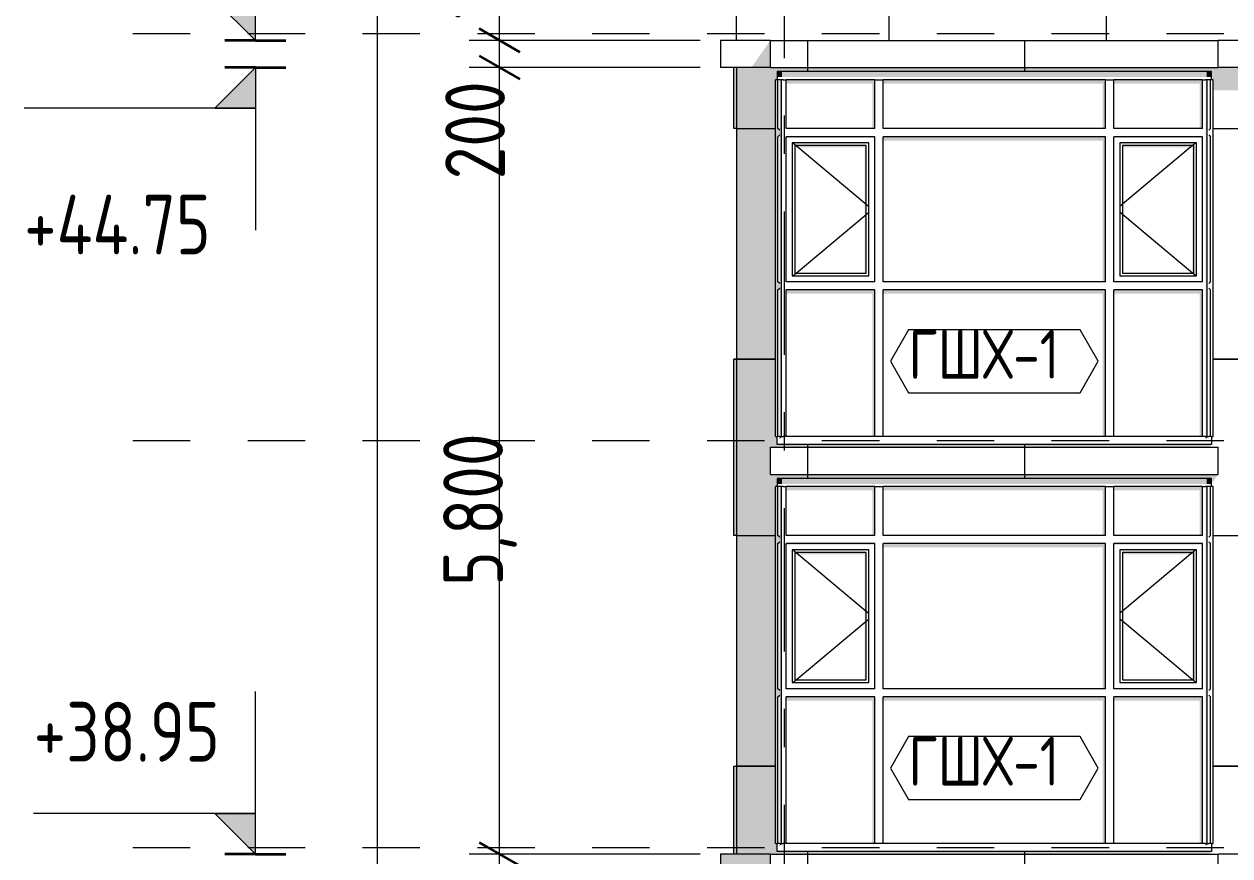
# Model space of a CAD drawing. Header units: millimetres. Extents: x 18162 to 7085488, y 72188 to 247925.
# Drawn here: x 4804337 to 4813226, y 121774 to 127907 of the extents above; entities that cross this region are included whole.
import ezdxf
from ezdxf.enums import TextEntityAlignment as Align

# ---------------------------------------------------------------- set-up
doc = ezdxf.new("R2010")
doc.units = ezdxf.units.MM
doc.header["$MEASUREMENT"] = 0
doc.linetypes.add('Dashed', pattern=[423.333333, 211.666667, -211.666667])
doc.linetypes.add('Double Dashed', pattern=[1093.611073, 529.166651, -211.666656, 141.111112, -211.666656])
for name, color, linetype in [('Finish - Wall', 7, 'Continuous'), ('Structural - Bearing', 7, 'Continuous'), ('Structural - Grid', 7, 'Continuous')]:
    doc.layers.add(name, color=color, linetype=linetype)
doc.styles.add('GENERATED_STYLE_3', font='', dxfattribs={"width": 0.8})
doc.styles.get('GENERATED_STYLE_3').set_extended_font_data('ISOCPEUR MON')
doc.dimstyles.new('GENERATED_STYLE__15', dxfattribs={"dimtxt": 440.00001, "dimasz": 228, "dimexe": 0.18, "dimexo": 150, "dimgap": 0, "dimtad": 1, "dimdec": 0, "dimzin": 0, "dimdsep": 46, "dimtxsty": 'GENERATED_STYLE_3', "dimblk": 'ARROWHEAD_2', "dimblk1": 'ARROWHEAD_2', "dimblk2": 'ARROWHEAD_2', "dimcen": 0.09, "dimclrd": 13, "dimclre": 13, "dimclrt": 13, "dimadec": 0, "dimazin": 0, "dimtfac": 1, "dimtdec": 4, "dimtmove": 0, "dimatfit": 3, "dimfxl": 1, "dimtolj": 1, "dimtzin": 0, "dimarcsym": 0})

# ---------------------------------------------------------------- blocks, each defined once
blk = doc.blocks.new('*X1911', base_point=(4860813, 82836.7))
at = {"layer": 'Structural - Bearing', "color": 8, "linetype": 'Continuous', "lineweight": 13}
for p, q in [((4810113, 124586.7), (4810113, 124556.7)), ((4811713, 124586.7), (4811713, 124556.7)), ((4809589.5, 124136.7), (4809613, 124136.7)), ((4809613, 124136.7), (4809877.1, 124136.7)), ((4813101.9, 124136.7), (4813313, 124136.7)), ((4809589.5, 122436.7), (4809613, 122436.7)), ((4809613, 122436.7), (4809589.5, 122436.7)), ((4809877.1, 122436.7), (4809613, 122436.7)), ((4809613, 122436.7), (4809877.1, 122436.7)), ((4813313, 122436.7), (4813101.9, 122436.7)), ((4813101.9, 122436.7), (4813313, 122436.7)), ((4810113, 121806.7), (4810113, 121786.7)), ((4811713, 121806.7), (4811713, 121786.7))]:
    blk.add_line(p, q, dxfattribs=at)
blk = doc.blocks.new('*X1917', base_point=(4860813, 82836.7))
at = {"layer": 'Structural - Bearing', "color": 7, "linetype": 'Continuous', "lineweight": 9}
for p, q in [((4810113, 121786.7), (4810113, 121586.7)), ((4811713, 121786.7), (4811713, 121586.7))]:
    blk.add_line(p, q, dxfattribs=at)
blk = doc.blocks.new('*X1925', base_point=(4860813, 82836.7))
at = {"layer": 'Structural - Bearing', "color": 8, "linetype": 'Continuous', "lineweight": 13}
for p, q in [((4810113, 127586.7), (4810113, 127556.7)), ((4811713, 127586.7), (4811713, 127556.7)), ((4809589.5, 127136.7), (4809613, 127136.7)), ((4809613, 127136.7), (4809877.1, 127136.7)), ((4813101.9, 127136.7), (4813313, 127136.7)), ((4809589.5, 125436.7), (4809613, 125436.7)), ((4809613, 125436.7), (4809589.5, 125436.7)), ((4809877.1, 125436.7), (4809613, 125436.7)), ((4809613, 125436.7), (4809877.1, 125436.7)), ((4813313, 125436.7), (4813101.9, 125436.7)), ((4813101.9, 125436.7), (4813313, 125436.7)), ((4810113, 124806.7), (4810113, 124786.7)), ((4811713, 124806.7), (4811713, 124786.7))]:
    blk.add_line(p, q, dxfattribs=at)
blk = doc.blocks.new('*X1930', base_point=(4860813, 82836.7))
at = {"layer": 'Structural - Bearing', "color": 7, "linetype": 'Continuous', "lineweight": 9}
for p, q in [((4810113, 124786.7), (4810113, 124586.7)), ((4811713, 124786.7), (4811713, 124586.7))]:
    blk.add_line(p, q, dxfattribs=at)
blk = doc.blocks.new('*X1932', base_point=(4860813, 82836.7))
at = {"layer": 'Structural - Bearing', "color": 7, "linetype": 'Continuous', "lineweight": 9}
for p, q in [((4809569.5, 125436.7), (4809589.5, 125436.7)), ((4809589.5, 125436.7), (4809569.5, 125436.7))]:
    blk.add_line(p, q, dxfattribs=at)
blk = doc.blocks.new('*X1945', base_point=(4860813, 82836.7))
at = {"layer": 'Structural - Bearing', "color": 8, "linetype": 'Continuous', "lineweight": 13}
for p, q in [((4810113, 127786.7), (4810113, 127586.7)), ((4811713, 127786.7), (4811713, 127586.7))]:
    blk.add_line(p, q, dxfattribs=at)
blk = doc.blocks.new('*X1953', base_point=(4860813, 82836.7))
at = {"layer": 'Structural - Bearing', "color": 7, "linetype": 'Continuous', "lineweight": 9}
for p, q in [((4810713, 128436.7), (4810713, 127836.7)), ((4812313, 128436.7), (4812313, 127836.7)), ((4810713, 127836.7), (4810713, 127786.7)), ((4812313, 127836.7), (4812313, 127786.7))]:
    blk.add_line(p, q, dxfattribs=at)
blk = doc.blocks.new('*D2155', base_point=(4860813, 82836.7))
at = {"color": 12, "linetype": 'Continuous', "lineweight": 35}
for p, q in [((4807691.8, 121873.3), (4807991.8, 121700.1)), ((4807691.8, 121673.3), (4807991.8, 121500.1))]:
    blk.add_line(p, q, dxfattribs=at)
at = {"color": 13, "linetype": 'Continuous', "lineweight": 13}
for p, q in [((4809319.9, 121786.7), (4807616.8, 121786.7)), ((4807841.8, 121586.7), (4807841.8, 121786.7)), ((4809319.9, 121586.7), (4807616.8, 121586.7))]:
    blk.add_line(p, q, dxfattribs=at)
blk = doc.blocks.new('ARROWHEAD_2')
at = {"color": 0, "linetype": 'Continuous', "lineweight": 0}
for p, q in [((-0.378, -0.655), (0.378, 0.655)), ((0, 0), (-1, 0))]:
    blk.add_line(p, q, dxfattribs=at)
blk = doc.blocks.new('*D2156', base_point=(4860813, 82836.7))
at = {"color": 12, "linetype": 'Continuous', "lineweight": 35}
for p, q in [((4807691.8, 127673.3), (4807991.8, 127500.1)), ((4807691.8, 121873.3), (4807991.8, 121700.1))]:
    blk.add_line(p, q, dxfattribs=at)
at = {"color": 13, "linetype": 'Continuous', "lineweight": 13}
for p, q in [((4809319.9, 127586.7), (4807616.8, 127586.7)), ((4807841.8, 121786.7), (4807841.8, 127586.7)), ((4809319.9, 121786.7), (4807616.8, 121786.7))]:
    blk.add_line(p, q, dxfattribs=at)
at = {"color": 13, "lineweight": 13, "char_height": 440, "attachment_point": 7, "rotation": 90, "style": 'GENERATED_STYLE_3'}
for s, insert in [('\\A1;{\\pql;\\fISOCPEUR MON|b0|i0|c0|p0;\\W0.800000;200}', (4807881.5, 126762.3)), ('\\A1;{\\pql;\\fISOCPEUR MON|b0|i0|c0|p0;\\W0.800000;5,800}', (4807969.4, 123764.5))]:
    blk.add_mtext(s, dxfattribs=dict(at, insert=insert))
blk = doc.blocks.new('*D2157', base_point=(4860813, 82836.7))
at = {"color": 12, "linetype": 'Continuous', "lineweight": 35}
for p, q in [((4807691.8, 127873.3), (4807991.8, 127700.1)), ((4807691.8, 127673.3), (4807991.8, 127500.1))]:
    blk.add_line(p, q, dxfattribs=at)
at = {"color": 13, "linetype": 'Continuous', "lineweight": 13}
for p, q in [((4809319.9, 127786.7), (4807616.8, 127786.7)), ((4807841.8, 127586.7), (4807841.8, 127786.7)), ((4809319.9, 127586.7), (4807616.8, 127586.7))]:
    blk.add_line(p, q, dxfattribs=at)
blk = doc.blocks.new('*D2158', base_point=(4860813, 82836.7))
at = {"color": 12, "linetype": 'Continuous', "lineweight": 35}
for p, q in [((4807691.8, 129223.3), (4807991.8, 129050.1)), ((4807691.8, 127873.3), (4807991.8, 127700.1))]:
    blk.add_line(p, q, dxfattribs=at)
at = {"color": 13, "linetype": 'Continuous', "lineweight": 13}
for p, q in [((4809439.5, 129136.7), (4807616.8, 129136.7)), ((4807841.8, 127786.7), (4807841.8, 129136.7)), ((4809319.9, 127786.7), (4807616.8, 127786.7))]:
    blk.add_line(p, q, dxfattribs=at)
at = {"color": 13, "lineweight": 13, "insert": (4807969.4, 127943.5), "char_height": 440, "attachment_point": 7, "rotation": 90, "style": 'GENERATED_STYLE_3'}
blk.add_mtext('\\A1;{\\pql;\\fISOCPEUR MON|b0|i0|c0|p0;\\W0.800000;1,350}', dxfattribs=at)
blk = doc.blocks.new('*D2162', base_point=(4860813, 82836.7))
at = {"color": 12, "linetype": 'Continuous', "lineweight": 35}
for p, q in [((4806791.8, 129223.3), (4807091.8, 129050.1)), ((4806791.8, 82823.3), (4807091.8, 82650.1))]:
    blk.add_line(p, q, dxfattribs=at)
at = {"color": 13, "linetype": 'Continuous', "lineweight": 13}
for p, q in [((4809439.5, 129136.7), (4806716.8, 129136.7)), ((4806941.8, 82736.7), (4806941.8, 129136.7)), ((4809439.5, 82736.7), (4806716.8, 82736.7)), ((4806941.8, 82590), (4806941.8, 82736.7))]:
    blk.add_line(p, q, dxfattribs=at)
at = {"color": 13, "lineweight": 13, "insert": (4807069.4, 105225.3), "char_height": 440, "attachment_point": 7, "rotation": 90, "style": 'GENERATED_STYLE_3'}
blk.add_mtext('\\A1;{\\pql;\\fISOCPEUR MON|b0|i0|c0|p0;\\W0.800000;46,400}', dxfattribs=at)
blk = doc.blocks.new('Label_116_3', base_point=(4811489.5, 122186.7))
at = {"color": 13, "linetype": 'Continuous', "lineweight": 13, "flags": 128}
blk.add_lwpolyline([(4810723.1, 122420.9), (4810857.2, 122188.7), (4812121.8, 122188.7), (4812255.9, 122420.9), (4812121.8, 122653.2), (4810857.2, 122653.2)], close=True, dxfattribs=at)
at = {"color": 13, "lineweight": 13, "insert": (4810857.2, 122652.5), "char_height": 360, "attachment_point": 1, "style": 'GENERATED_STYLE_3'}
blk.add_mtext('\\A1;{\\pql;\\pt0,253000;\\fISOCPEUR MON|b0|i0|c0|p0;\\W0.800000;ГШХ-1\\fISOCPEUR MON|b0|i0|c0|p0;\\W0.800000;\\A1{\\H.66x;\\S^  ;}\\fISOCPEUR MON|b0|i0|c0|p0;\\W0.800000;\\fISOCPEUR MON|b0|i0|c0|p0;\\W0.800000;\\A1{\\H.66x;\\S^  ;}\\fISOCPEUR MON|b0|i0|c0|p0;\\W0.800000; \\fISOCPEUR MON|b0|i0|c0|p0;\\W0.800000;\\fISOCPEUR MON|b0|i0|c0|p0;\\W0.800000;\\fISOCPEUR MON|b0|i0|c0|p0;\\W0.800000;\\fISOCPEUR MON|b0|i0|c0|p0;\\W0.800000;\\fISOCPEUR MON|b0|i0|c0|p0;\\W0.800000;\\fISOCPEUR MON|b0|i0|c0|p0;\\W0.800000;\\fISOCPEUR MON|b0|i0|c0|p0;\\W0.800000;\\fISOCPEUR MON|b0|i0|c0|p0;\\W0.800000;\\fISOCPEUR MON|b0|i0|c0|p0;\\W0.800000;\\fISOCPEUR MON|b0|i0|c0|p0;\\W0.800000;\\fISOCPEUR MON|b0|i0|c0|p0;\\W0.800000;\\fISOCPEUR MON|b0|i0|c0|p0;\\W0.800000;\\fISOCPEUR MON|b0|i0|c0|p0;\\W0.800000;\\fISOCPEUR MON|b0|i0|c0|p0;\\W0.800000;\\fISOCPEUR MON|b0|i0|c0|p0;\\W0.800000;\\fISOCPEUR MON|b0|i0|c0|p0;\\W0.800000;\\fISOCPEUR MON|b0|i0|c0|p0;\\W0.800000;\\fISOCPEUR MON|b0|i0|c0|p0;\\W0.800000;\\fISOCPEUR MON|b0|i0|c0|p0;\\W0.800000;\\fISOCPEUR MON|b0|i0|c0|p0;\\W0.800000;\\fISOCPEUR MON|b0|i0|c0|p0;\\W0.800000;\\fISOCPEUR MON|b0|i0|c0|p0;\\W0.800000;\\fISOCPEUR MON|b0|i0|c0|p0;\\W0.800000;\\fISOCPEUR MON|b0|i0|c0|p0;\\W0.800000;\\fISOCPEUR MON|b0|i0|c0|p0;\\W0.800000;\\fISOCPEUR MON|b0|i0|c0|p0;\\W0.800000;\\fISOCPEUR MON|b0|i0|c0|p0;\\W0.800000;\\fISOCPEUR MON|b0|i0|c0|p0;\\W0.800000;\\fISOCPEUR MON|b0|i0|c0|p0;\\W0.800000;\\fISOCPEUR MON|b0|i0|c0|p0;\\W0.800000;\\fISOCPEUR MON|b0|i0|c0|p0;\\W0.800000;\\fISOCPEUR MON|b0|i0|c0|p0;\\W0.800000;\\fISOCPEUR MON|b0|i0|c0|p0;\\W0.800000;\\fISOCPEUR MON|b0|i0|c0|p0;\\W0.800000;\\fISOCPEUR MON|b0|i0|c0|p0;\\W0.800000;\\fISOCPEUR MON|b0|i0|c0|p0;\\W0.800000;\\fISOCPEUR MON|b0|i0|c0|p0;\\W0.800000;\\fISOCPEUR MON|b0|i0|c0|p0;\\W0.800000;\\fISOCPEUR MON|b0|i0|c0|p0;\\W0.800000;\\fISOCPEUR MON|b0|i0|c0|p0;\\W0.800000;\\fISOCPEUR MON|b0|i0|c0|p0;\\W0.800000;\\fISOCPEUR MON|b0|i0|c0|p0;\\W0.800000;\\fISOCPEUR MON|b0|i0|c0|p0;\\W0.800000;}', dxfattribs=at)
blk = doc.blocks.new('Label_119_3', base_point=(4811489.5, 125186.7))
at = {"color": 13, "linetype": 'Continuous', "lineweight": 13, "flags": 128}
blk.add_lwpolyline([(4810723.1, 125420.9), (4810857.2, 125188.7), (4812121.8, 125188.7), (4812255.9, 125420.9), (4812121.8, 125653.2), (4810857.2, 125653.2)], close=True, dxfattribs=at)
at = {"color": 13, "lineweight": 13, "insert": (4810857.2, 125652.5), "char_height": 360, "attachment_point": 1, "style": 'GENERATED_STYLE_3'}
blk.add_mtext('\\A1;{\\pql;\\pt0,253000;\\fISOCPEUR MON|b0|i0|c0|p0;\\W0.800000;ГШХ-1\\fISOCPEUR MON|b0|i0|c0|p0;\\W0.800000;\\A1{\\H.66x;\\S^  ;}\\fISOCPEUR MON|b0|i0|c0|p0;\\W0.800000;\\fISOCPEUR MON|b0|i0|c0|p0;\\W0.800000;\\A1{\\H.66x;\\S^  ;}\\fISOCPEUR MON|b0|i0|c0|p0;\\W0.800000; \\fISOCPEUR MON|b0|i0|c0|p0;\\W0.800000;\\fISOCPEUR MON|b0|i0|c0|p0;\\W0.800000;\\fISOCPEUR MON|b0|i0|c0|p0;\\W0.800000;\\fISOCPEUR MON|b0|i0|c0|p0;\\W0.800000;\\fISOCPEUR MON|b0|i0|c0|p0;\\W0.800000;\\fISOCPEUR MON|b0|i0|c0|p0;\\W0.800000;\\fISOCPEUR MON|b0|i0|c0|p0;\\W0.800000;\\fISOCPEUR MON|b0|i0|c0|p0;\\W0.800000;\\fISOCPEUR MON|b0|i0|c0|p0;\\W0.800000;\\fISOCPEUR MON|b0|i0|c0|p0;\\W0.800000;\\fISOCPEUR MON|b0|i0|c0|p0;\\W0.800000;\\fISOCPEUR MON|b0|i0|c0|p0;\\W0.800000;\\fISOCPEUR MON|b0|i0|c0|p0;\\W0.800000;\\fISOCPEUR MON|b0|i0|c0|p0;\\W0.800000;\\fISOCPEUR MON|b0|i0|c0|p0;\\W0.800000;\\fISOCPEUR MON|b0|i0|c0|p0;\\W0.800000;\\fISOCPEUR MON|b0|i0|c0|p0;\\W0.800000;\\fISOCPEUR MON|b0|i0|c0|p0;\\W0.800000;\\fISOCPEUR MON|b0|i0|c0|p0;\\W0.800000;\\fISOCPEUR MON|b0|i0|c0|p0;\\W0.800000;\\fISOCPEUR MON|b0|i0|c0|p0;\\W0.800000;\\fISOCPEUR MON|b0|i0|c0|p0;\\W0.800000;\\fISOCPEUR MON|b0|i0|c0|p0;\\W0.800000;\\fISOCPEUR MON|b0|i0|c0|p0;\\W0.800000;\\fISOCPEUR MON|b0|i0|c0|p0;\\W0.800000;\\fISOCPEUR MON|b0|i0|c0|p0;\\W0.800000;\\fISOCPEUR MON|b0|i0|c0|p0;\\W0.800000;\\fISOCPEUR MON|b0|i0|c0|p0;\\W0.800000;\\fISOCPEUR MON|b0|i0|c0|p0;\\W0.800000;\\fISOCPEUR MON|b0|i0|c0|p0;\\W0.800000;\\fISOCPEUR MON|b0|i0|c0|p0;\\W0.800000;\\fISOCPEUR MON|b0|i0|c0|p0;\\W0.800000;\\fISOCPEUR MON|b0|i0|c0|p0;\\W0.800000;\\fISOCPEUR MON|b0|i0|c0|p0;\\W0.800000;\\fISOCPEUR MON|b0|i0|c0|p0;\\W0.800000;\\fISOCPEUR MON|b0|i0|c0|p0;\\W0.800000;\\fISOCPEUR MON|b0|i0|c0|p0;\\W0.800000;\\fISOCPEUR MON|b0|i0|c0|p0;\\W0.800000;\\fISOCPEUR MON|b0|i0|c0|p0;\\W0.800000;\\fISOCPEUR MON|b0|i0|c0|p0;\\W0.800000;\\fISOCPEUR MON|b0|i0|c0|p0;\\W0.800000;\\fISOCPEUR MON|b0|i0|c0|p0;\\W0.800000;\\fISOCPEUR MON|b0|i0|c0|p0;\\W0.800000;}', dxfattribs=at)
blk = doc.blocks.new('Standard grid marker[368]_3', base_point=(4809939.5, 142836.7))
at = {"layer": 'Structural - Grid', "color": 13, "linetype": 'Double Dashed', "lineweight": 13, "ltscale": 2}
blk.add_line((4809939.5, 141836.7), (4809939.5, 80336.7), dxfattribs=at)
at = {"layer": 'Structural - Grid', "color": 13, "lineweight": 13, "style": 'GENERATED_STYLE_3'}
blk.add_attdef('AC_MarkerText_1', text='', height=500, rotation=360, dxfattribs=at).set_placement((4809939.5, 78986.7), align=Align.TOP_CENTER)

msp = doc.modelspace()

# ---------------------------------------------------------------- hatches: boundary and pattern name
at = {"linetype": 'Continuous', "lineweight": 13}
for points in [[(4806041.8, 127786.7), (4806041.8, 128086.7), (4805741.8, 128086.7)], [(4806041.8, 127586.7), (4805741.8, 127286.7), (4806041.8, 127286.7)], [(4806041.8, 121786.7), (4806041.8, 122086.7), (4805741.8, 122086.7)]]:
    msp.add_hatch(color=13, dxfattribs=at).paths.add_polyline_path(points)
at = {"layer": 'Finish - Wall', "linetype": 'Continuous', "lineweight": 0}
for points in [[(4809877.1, 127496.7), (4809877.1, 127106.7), (4809919.5, 127106.7), (4809919.5, 127496.7), (4809907.1, 127496.7), (4809907.1, 127124.1), (4809894.5, 127136.7), (4809894.5, 127496.7)], [(4809889.5, 127556.7), (4809889.5, 127516), (4809924.5, 127516), (4809924.5, 127556.7)], [(4809924.5, 127556.7), (4809924.5, 127516), (4810639.5, 127516), (4810639.5, 127556.7)], [(4810609.5, 127496.7), (4809954.5, 127496.7), (4809954.5, 127468.4), (4810589.5, 127468.4), (4810589.5, 127136.7), (4810609.5, 127136.7)], [(4810639.5, 127516), (4812339.5, 127516), (4812339.5, 127556.7), (4810639.5, 127556.7)], [(4812309.5, 127496.7), (4810669.5, 127496.7), (4810669.5, 127468.4), (4812289.5, 127468.4), (4812289.5, 127136.7), (4812309.5, 127136.7)], [(4812339.5, 127556.7), (4812339.5, 127516), (4813054.5, 127516), (4813054.5, 127556.7)], [(4812369.5, 127496.7), (4812369.5, 127468.4), (4813004.5, 127468.4), (4813004.5, 127136.7), (4813024.5, 127136.7), (4813024.5, 127496.7)], [(4813047.1, 127106.7), (4813059.5, 127106.7), (4813059.5, 127496.7), (4813047.1, 127496.7)], [(4813054.5, 127556.7), (4813054.5, 127516), (4813089.5, 127516), (4813089.5, 127556.7)], [(4813084.5, 127496.7), (4813084.5, 127489.6), (4813089.5, 127496.7)], [(4813071.9, 127124.1), (4813078.2, 127127.8), (4813084.5, 127136.7)], [(4809961.6, 127069.6), (4809954.5, 127076.7), (4809954.5, 127069.6)], [(4809954.5, 127076.7), (4809961.6, 127069.6), (4810602.4, 127069.6), (4810609.5, 127076.7)], [(4810602.4, 127069.6), (4810604.5, 127069.6), (4810604.5, 126011.7), (4810609.5, 126006.7), (4810609.5, 127076.7)], [(4810669.5, 127076.7), (4810669.5, 127048.4), (4812289.5, 127048.4), (4812289.5, 126006.7), (4812309.5, 126006.7), (4812309.5, 127076.7)], [(4812376.6, 127069.6), (4812369.5, 127076.7), (4812369.5, 127069.6)], [(4812369.5, 127076.7), (4812376.6, 127069.6), (4813017.4, 127069.6), (4813024.5, 127076.7)], [(4813024.5, 127076.7), (4813017.4, 127069.6), (4813019.5, 127069.6), (4813019.5, 126011.7), (4813024.5, 126006.7)], [(4813047.1, 125976.7), (4813059.5, 125976.7), (4813059.5, 127106.7), (4813047.1, 127106.7)], [(4809999.5, 127031.7), (4809999.5, 127024.6), (4810006.6, 127024.6)], [(4810564.5, 127031.7), (4809999.5, 127031.7), (4810006.6, 127024.6), (4810557.4, 127024.6)], [(4810544.5, 127011.7), (4810019.5, 127011.7), (4810019.5, 126997.5), (4810534.5, 126997.5), (4810534.5, 126071.7), (4810544.5, 126071.7)], [(4810564.5, 127031.7), (4810557.4, 127024.6), (4810559.5, 127024.6), (4810559.5, 126056.7), (4810564.5, 126051.7)], [(4812414.5, 127031.7), (4812414.5, 127024.6), (4812421.6, 127024.6)], [(4812414.5, 127031.7), (4812421.6, 127024.6), (4812972.4, 127024.6), (4812979.5, 127031.7)], [(4812959.5, 127011.7), (4812434.5, 127011.7), (4812434.5, 126997.5), (4812949.5, 126997.5), (4812949.5, 126071.7), (4812959.5, 126071.7)], [(4812979.5, 127031.7), (4812972.4, 127024.6), (4812974.5, 127024.6), (4812974.5, 126056.7), (4812979.5, 126051.7)], [(4810559.5, 126051.7), (4810564.5, 126051.7), (4810559.5, 126056.7)], [(4812974.5, 126051.7), (4812979.5, 126051.7), (4812974.5, 126056.7)], [(4809919.5, 125976.7), (4809877.1, 125976.7), (4809877.1, 124866.7), (4809894.5, 124866.7), (4809894.5, 125946.7), (4809907.1, 125959.3), (4809907.1, 124866.7), (4809919.5, 124866.7)], [(4810604.5, 126011.7), (4810604.5, 126006.7), (4810609.5, 126006.7)], [(4813019.5, 126006.7), (4813024.5, 126006.7), (4813019.5, 126011.7)], [(4813047.1, 124866.7), (4813059.5, 124866.7), (4813059.5, 125976.7), (4813047.1, 125976.7)], [(4813071.9, 125994.1), (4813078.2, 125997.8), (4813084.5, 126006.7)], [(4809954.5, 125946.7), (4809954.5, 125918.4), (4810589.5, 125918.4), (4810589.5, 124866.7), (4810609.5, 124866.7), (4810609.5, 125946.7)], [(4810669.5, 125946.7), (4810669.5, 125918.4), (4812289.5, 125918.4), (4812289.5, 124866.7), (4812309.5, 124866.7), (4812309.5, 125946.7)], [(4812369.5, 125946.7), (4812369.5, 125918.4), (4813004.5, 125918.4), (4813004.5, 124866.7), (4813024.5, 124866.7), (4813024.5, 125946.7)], [(4809907.1, 124849.1), (4809924.5, 124861.4), (4809924.5, 124866.7), (4809907.1, 124866.7)], [(4809924.5, 124866.7), (4809924.5, 124861.4), (4809931.9, 124866.7)], [(4813047.1, 124849.1), (4813054.5, 124854.4), (4813054.5, 124866.7), (4813047.1, 124866.7)], [(4813071.9, 124866.7), (4813054.5, 124866.7), (4813054.5, 124854.4)], [(4809889.5, 124556.7), (4809889.5, 124516), (4809924.5, 124516), (4809924.5, 124556.7)], [(4810639.5, 124556.7), (4809924.5, 124556.7), (4809924.5, 124516), (4810639.5, 124516)], [(4810639.5, 124556.7), (4810639.5, 124516), (4812339.5, 124516), (4812339.5, 124556.7)], [(4813054.5, 124556.7), (4812339.5, 124556.7), (4812339.5, 124516), (4813054.5, 124516)], [(4813054.5, 124556.7), (4813054.5, 124516), (4813089.5, 124516), (4813089.5, 124556.7)], [(4809877.1, 124496.7), (4809877.1, 124106.7), (4809919.5, 124106.7), (4809919.5, 124496.7), (4809907.1, 124496.7), (4809907.1, 124124.1), (4809894.5, 124136.7), (4809894.5, 124496.7)], [(4810609.5, 124496.7), (4809954.5, 124496.7), (4809954.5, 124468.4), (4810589.5, 124468.4), (4810589.5, 124136.7), (4810609.5, 124136.7)], [(4812309.5, 124496.7), (4810669.5, 124496.7), (4810669.5, 124468.4), (4812289.5, 124468.4), (4812289.5, 124136.7), (4812309.5, 124136.7)], [(4812369.5, 124496.7), (4812369.5, 124468.4), (4813004.5, 124468.4), (4813004.5, 124136.7), (4813024.5, 124136.7), (4813024.5, 124496.7)], [(4813047.1, 124106.7), (4813059.5, 124106.7), (4813059.5, 124496.7), (4813047.1, 124496.7)], [(4813084.5, 124489.6), (4813089.5, 124496.7), (4813084.5, 124496.7)], [(4813047.1, 122976.7), (4813059.5, 122976.7), (4813059.5, 124106.7), (4813047.1, 124106.7)], [(4813084.5, 124136.7), (4813071.9, 124124.1), (4813078.2, 124127.8)], [(4809961.6, 124069.6), (4809954.5, 124076.7), (4809954.5, 124069.6)], [(4809954.5, 124076.7), (4809961.6, 124069.6), (4810602.4, 124069.6), (4810609.5, 124076.7)], [(4809999.5, 124031.7), (4809999.5, 124024.6), (4810006.6, 124024.6)], [(4810564.5, 124031.7), (4809999.5, 124031.7), (4810006.6, 124024.6), (4810557.4, 124024.6)], [(4810544.5, 124011.7), (4810019.5, 124011.7), (4810019.5, 123997.5), (4810534.5, 123997.5), (4810534.5, 123071.7), (4810544.5, 123071.7)], [(4810564.5, 124031.7), (4810557.4, 124024.6), (4810559.5, 124024.6), (4810559.5, 123056.7), (4810564.5, 123051.7)], [(4810602.4, 124069.6), (4810604.5, 124069.6), (4810604.5, 123011.7), (4810609.5, 123006.7), (4810609.5, 124076.7)], [(4810669.5, 124076.7), (4810669.5, 124048.4), (4812289.5, 124048.4), (4812289.5, 123006.7), (4812309.5, 123006.7), (4812309.5, 124076.7)], [(4812376.6, 124069.6), (4812369.5, 124076.7), (4812369.5, 124069.6)], [(4812369.5, 124076.7), (4812376.6, 124069.6), (4813017.4, 124069.6), (4813024.5, 124076.7)], [(4812414.5, 124031.7), (4812414.5, 124024.6), (4812421.6, 124024.6)], [(4812414.5, 124031.7), (4812421.6, 124024.6), (4812972.4, 124024.6), (4812979.5, 124031.7)], [(4812959.5, 124011.7), (4812434.5, 124011.7), (4812434.5, 123997.5), (4812949.5, 123997.5), (4812949.5, 123071.7), (4812959.5, 123071.7)], [(4812979.5, 124031.7), (4812972.4, 124024.6), (4812974.5, 124024.6), (4812974.5, 123056.7), (4812979.5, 123051.7)], [(4813024.5, 124076.7), (4813017.4, 124069.6), (4813019.5, 124069.6), (4813019.5, 123011.7), (4813024.5, 123006.7)], [(4810559.5, 123051.7), (4810564.5, 123051.7), (4810559.5, 123056.7)], [(4812974.5, 123051.7), (4812979.5, 123051.7), (4812974.5, 123056.7)], [(4809877.1, 122976.7), (4809877.1, 121866.7), (4809894.5, 121866.7), (4809894.5, 122946.7), (4809907.1, 122959.3), (4809907.1, 121866.7), (4809919.5, 121866.7), (4809919.5, 122976.7)], [(4809954.5, 122946.7), (4809954.5, 122918.4), (4810589.5, 122918.4), (4810589.5, 121866.7), (4810609.5, 121866.7), (4810609.5, 122946.7)], [(4810604.5, 123011.7), (4810604.5, 123006.7), (4810609.5, 123006.7)], [(4812309.5, 122946.7), (4810669.5, 122946.7), (4810669.5, 122918.4), (4812289.5, 122918.4), (4812289.5, 121866.7), (4812309.5, 121866.7)], [(4812369.5, 122918.4), (4813004.5, 122918.4), (4813004.5, 121866.7), (4813024.5, 121866.7), (4813024.5, 122946.7), (4812369.5, 122946.7)], [(4813019.5, 123006.7), (4813024.5, 123006.7), (4813019.5, 123011.7)], [(4813047.1, 121866.7), (4813059.5, 121866.7), (4813059.5, 122976.7), (4813047.1, 122976.7)], [(4813084.5, 123006.7), (4813071.9, 122994.1), (4813078.2, 122997.8)], [(4809907.1, 121849.1), (4809924.5, 121861.4), (4809924.5, 121866.7), (4809907.1, 121866.7)], [(4809924.5, 121866.7), (4809924.5, 121861.4), (4809931.9, 121866.7)], [(4813047.1, 121849.1), (4813054.5, 121854.4), (4813054.5, 121866.7), (4813047.1, 121866.7)], [(4813071.9, 121866.7), (4813054.5, 121866.7), (4813054.5, 121854.4)]]:
    msp.add_hatch(color=49, dxfattribs=at).paths.add_polyline_path(points)
h = msp.add_hatch(color=49, dxfattribs=at)
h.paths.add_polyline_path([(4809877.1, 127106.7), (4809877.1, 125976.7), (4809919.5, 125976.7), (4809919.5, 127106.7)])
h.paths.add_polyline_path([(4809894.5, 126006.7), (4809894.5, 127076.7), (4809907.1, 127089.3), (4809907.1, 125994.1)], flags=0)
h = msp.add_hatch(color=49, dxfattribs=at)
h.paths.add_polyline_path([(4809877.1, 124106.7), (4809877.1, 122976.7), (4809919.5, 122976.7), (4809919.5, 124106.7)])
h.paths.add_polyline_path([(4809894.5, 124076.7), (4809907.1, 124089.3), (4809907.1, 122994.1), (4809894.5, 123006.7)], flags=0)
at = {"layer": 'Structural - Bearing', "linetype": 'Continuous', "lineweight": 0}
for points in [[(4809839.5, 127786.7), (4809698.1, 127586.7), (4809839.5, 127586.7)], [(4809569.5, 127136.7), (4809589.5, 127136.7), (4809589.5, 127586.7), (4809569.5, 127586.7)], [(4812444.5, 127586.7), (4809589.5, 127586.7), (4809589.5, 124736.7), (4809839.5, 124736.7), (4809839.5, 124786.7), (4813075.4, 124786.7), (4813089.5, 124806.7), (4809889.5, 124806.7), (4809889.5, 124866.7), (4809877.1, 124866.7), (4809877.1, 127496.7), (4809889.5, 127496.7), (4809889.5, 127556.7), (4813089.5, 127556.7), (4813089.5, 127496.7), (4813101.9, 127496.7), (4813101.9, 127417.4), (4818978.4, 127417.4), (4818779.9, 127136.7), (4818839.5, 127136.7), (4818839.5, 125436.7), (4817994.5, 125436.7), (4817994.5, 125298.2), (4818007.1, 125285.6), (4818007.1, 125256), (4817994.5, 125238.2), (4817994.5, 124736.7), (4819239.5, 124736.7), (4819239.5, 124786.7), (4822475.4, 124786.7), (4822489.5, 124806.7), (4819289.5, 124806.7), (4819289.5, 124866.7), (4819277.1, 124866.7), (4819277.1, 127496.7), (4819289.5, 127496.7), (4819289.5, 127556.7), (4822489.5, 127556.7), (4822489.5, 127496.7), (4822501.9, 127496.7), (4822501.9, 127417.4), (4823519.5, 127417.4), (4823519.5, 125608.4), (4823539.5, 125608.4), (4823539.5, 127586.7), (4822342.7, 127586.7), (4815714.5, 127586.7)], [(4809569.5, 124136.7), (4809589.5, 124136.7), (4809589.5, 125436.7), (4809569.5, 125436.7)], [(4809589.5, 121786.7), (4813075.4, 121786.7), (4813089.5, 121806.7), (4809889.5, 121806.7), (4809889.5, 121866.7), (4809877.1, 121866.7), (4809877.1, 124496.7), (4809889.5, 124496.7), (4809889.5, 124556.7), (4813089.5, 124556.7), (4813089.5, 124516), (4813139.5, 124586.7), (4809839.5, 124586.7), (4809839.5, 124736.7), (4809589.5, 124736.7)], [(4809589.5, 122436.7), (4809569.5, 122436.7), (4809569.5, 121786.7), (4809589.5, 121786.7)], [(4809469.9, 121786.7), (4809469.9, 121586.7), (4809839.5, 121586.7), (4809839.5, 121786.7)]]:
    msp.add_hatch(color=49, dxfattribs=at).paths.add_polyline_path(points)

# ---------------------------------------------------------------- linework, layer by layer
at = {"color": 13, "linetype": 'Continuous', "lineweight": 13}
for p, q in [((4806041.8, 127786.7), (4806041.8, 128986.7)), ((4806041.8, 127786.7), (4805741.8, 128086.7)), ((4806041.8, 127586.7), (4805741.8, 127286.7)), ((4806041.8, 127586.7), (4806041.8, 126386.7)), ((4806041.8, 127286.7), (4804336.6, 127286.7)), ((4805741.8, 127286.7), (4806041.8, 127286.7)), ((4806041.8, 121786.7), (4806041.8, 122986.7)), ((4806041.8, 122086.7), (4804406.9, 122086.7)), ((4806041.8, 121786.7), (4805741.8, 122086.7)), ((4805741.8, 122086.7), (4806041.8, 122086.7))]:
    msp.add_line(p, q, dxfattribs=at)
at = {"color": 8, "linetype": 'Dashed', "lineweight": 13, "ltscale": 2}
for p, q in [((4805138.5, 127836.7), (4846132, 127836.7)), ((4805138.5, 124836.7), (4846132, 124836.7)), ((4805138.5, 121836.7), (4846132, 121836.7))]:
    msp.add_line(p, q, dxfattribs=at)
at = {"color": 12, "linetype": 'Continuous', "lineweight": 35}
for p, q in [((4806041.8, 127786.7), (4805816.8, 127786.7)), ((4806041.8, 127786.7), (4806266.8, 127786.7)), ((4806041.8, 127586.7), (4805816.8, 127586.7)), ((4806041.8, 127586.7), (4806266.8, 127586.7)), ((4806041.8, 121786.7), (4805816.8, 121786.7)), ((4806041.8, 121786.7), (4806266.8, 121786.7))]:
    msp.add_line(p, q, dxfattribs=at)
at = {"layer": 'Finish - Wall', "color": 7, "linetype": 'Continuous', "lineweight": 9}
for p, q in [((4809889.5, 127496.7), (4809877.1, 127496.7)), ((4809877.1, 127106.7), (4809877.1, 127496.7)), ((4809889.5, 127556.7), (4809889.5, 127496.7)), ((4809924.5, 127556.7), (4809889.5, 127556.7)), ((4809894.5, 127496.7), (4809889.5, 127496.7)), ((4809907.1, 127496.7), (4809894.5, 127496.7)), ((4809894.5, 127136.7), (4809894.5, 127496.7)), ((4809919.5, 127496.7), (4809907.1, 127496.7)), ((4809931.9, 127496.7), (4809919.5, 127496.7)), ((4809919.5, 127106.7), (4809919.5, 127496.7)), ((4810639.5, 127556.7), (4809924.5, 127556.7)), ((4809931.9, 127496.7), (4809954.5, 127496.7)), ((4810609.5, 127496.7), (4809954.5, 127496.7)), ((4809954.5, 127136.7), (4809954.5, 127496.7)), ((4810609.5, 127496.7), (4810669.5, 127496.7)), ((4810609.5, 127136.7), (4810609.5, 127496.7)), ((4812339.5, 127556.7), (4810639.5, 127556.7)), ((4812309.5, 127496.7), (4810669.5, 127496.7)), ((4810669.5, 127136.7), (4810669.5, 127496.7)), ((4812309.5, 127496.7), (4812369.5, 127496.7)), ((4812309.5, 127136.7), (4812309.5, 127496.7)), ((4813054.5, 127556.7), (4812339.5, 127556.7)), ((4813024.5, 127496.7), (4812369.5, 127496.7)), ((4812369.5, 127136.7), (4812369.5, 127496.7)), ((4813024.5, 127496.7), (4813047.1, 127496.7)), ((4813024.5, 127136.7), (4813024.5, 127496.7)), ((4813059.5, 127496.7), (4813047.1, 127496.7)), ((4813089.5, 127556.7), (4813054.5, 127556.7)), ((4813071.9, 127496.7), (4813059.5, 127496.7)), ((4813059.5, 127106.7), (4813059.5, 127496.7)), ((4813084.5, 127496.7), (4813071.9, 127496.7)), ((4813089.5, 127496.7), (4813084.5, 127496.7)), ((4813084.5, 127136.7), (4813084.5, 127496.7)), ((4813089.5, 127496.7), (4813089.5, 127556.7)), ((4813101.9, 127496.7), (4813089.5, 127496.7)), ((4813101.9, 127106.7), (4813101.9, 127496.7)), ((4809907.1, 127124.1), (4809894.5, 127136.7)), ((4810609.5, 127136.7), (4809954.5, 127136.7)), ((4812309.5, 127136.7), (4810669.5, 127136.7)), ((4813024.5, 127136.7), (4812369.5, 127136.7)), ((4813084.5, 127136.7), (4813071.9, 127124.1)), ((4809877.1, 125976.7), (4809877.1, 127106.7)), ((4809894.5, 127076.7), (4809907.1, 127089.3)), ((4809894.5, 126006.7), (4809894.5, 127076.7)), ((4809919.5, 125976.7), (4809919.5, 127106.7)), ((4809954.5, 126006.7), (4809954.5, 127076.7)), ((4810609.5, 127076.7), (4809954.5, 127076.7)), ((4810609.5, 126006.7), (4810609.5, 127076.7)), ((4810669.5, 126006.7), (4810669.5, 127076.7)), ((4812309.5, 127076.7), (4810669.5, 127076.7)), ((4812309.5, 126006.7), (4812309.5, 127076.7)), ((4812369.5, 126006.7), (4812369.5, 127076.7)), ((4813024.5, 127076.7), (4812369.5, 127076.7)), ((4813024.5, 126006.7), (4813024.5, 127076.7)), ((4813059.5, 125976.7), (4813059.5, 127106.7)), ((4813071.9, 127089.3), (4813084.5, 127076.7)), ((4813084.5, 126006.7), (4813084.5, 127076.7)), ((4813101.9, 125976.7), (4813101.9, 127106.7)), ((4809999.5, 127031.7), (4809999.5, 126051.7)), ((4810564.5, 127031.7), (4809999.5, 127031.7)), ((4810004.4, 127031.7), (4810028.3, 127011.7)), ((4810544.5, 127011.7), (4810019.5, 127011.7)), ((4810019.5, 127011.7), (4810019.5, 126071.7)), ((4810028.3, 127011.7), (4810544.5, 126579.4)), ((4810544.5, 126071.7), (4810544.5, 127011.7)), ((4810564.5, 126051.7), (4810564.5, 127031.7)), ((4812414.5, 127031.7), (4812414.5, 126051.7)), ((4812979.5, 127031.7), (4812414.5, 127031.7)), ((4812959.5, 127011.7), (4812434.5, 127011.7)), ((4812950.8, 127011.7), (4812434.5, 126579.4)), ((4812434.5, 127011.7), (4812434.5, 126071.7)), ((4812974.7, 127031.7), (4812950.8, 127011.7)), ((4812959.5, 126071.7), (4812959.5, 127011.7)), ((4812979.5, 126051.7), (4812979.5, 127031.7)), ((4810028.3, 126071.7), (4810544.5, 126504)), ((4810544.5, 126579.4), (4810564.5, 126562.6)), ((4810544.5, 126504), (4810564.5, 126520.7)), ((4812434.5, 126579.4), (4812414.5, 126562.6)), ((4812434.5, 126504), (4812414.5, 126520.7)), ((4812950.8, 126071.7), (4812434.5, 126504)), ((4810004.4, 126051.7), (4810028.3, 126071.7)), ((4810019.5, 126071.7), (4810544.5, 126071.7)), ((4812434.5, 126071.7), (4812959.5, 126071.7)), ((4812974.7, 126051.7), (4812950.8, 126071.7)), ((4809877.1, 124866.7), (4809877.1, 125976.7)), ((4809907.1, 125994.1), (4809894.5, 126006.7)), ((4809919.5, 124866.7), (4809919.5, 125976.7)), ((4810609.5, 126006.7), (4809954.5, 126006.7)), ((4809999.5, 126051.7), (4810564.5, 126051.7)), ((4812309.5, 126006.7), (4810669.5, 126006.7)), ((4813024.5, 126006.7), (4812369.5, 126006.7)), ((4812414.5, 126051.7), (4812979.5, 126051.7)), ((4813059.5, 124866.7), (4813059.5, 125976.7)), ((4813084.5, 126006.7), (4813071.9, 125994.1)), ((4813101.9, 124866.7), (4813101.9, 125976.7)), ((4809894.5, 125946.7), (4809907.1, 125959.3)), ((4809894.5, 124866.7), (4809894.5, 125946.7)), ((4809954.5, 124866.7), (4809954.5, 125946.7)), ((4810609.5, 125946.7), (4809954.5, 125946.7)), ((4810609.5, 124866.7), (4810609.5, 125946.7)), ((4810669.5, 124866.7), (4810669.5, 125946.7)), ((4812309.5, 125946.7), (4810669.5, 125946.7)), ((4812309.5, 124866.7), (4812309.5, 125946.7)), ((4812369.5, 124866.7), (4812369.5, 125946.7)), ((4813024.5, 125946.7), (4812369.5, 125946.7)), ((4813024.5, 124866.7), (4813024.5, 125946.7)), ((4813071.9, 125959.3), (4813084.5, 125946.7)), ((4813084.5, 124866.7), (4813084.5, 125946.7)), ((4809877.1, 124866.7), (4809889.5, 124866.7)), ((4809889.5, 124806.7), (4809889.5, 124866.7)), ((4809894.5, 124866.7), (4809889.5, 124866.7)), ((4809907.1, 124866.7), (4809894.5, 124866.7)), ((4809907.1, 124866.7), (4809919.5, 124866.7)), ((4809919.5, 124866.7), (4809931.9, 124866.7)), ((4809954.5, 124866.7), (4809931.9, 124866.7)), ((4810609.5, 124866.7), (4809954.5, 124866.7)), ((4810669.5, 124866.7), (4810609.5, 124866.7)), ((4812309.5, 124866.7), (4810669.5, 124866.7)), ((4812369.5, 124866.7), (4812309.5, 124866.7)), ((4813024.5, 124866.7), (4812369.5, 124866.7)), ((4813047.1, 124866.7), (4813024.5, 124866.7)), ((4813047.1, 124866.7), (4813059.5, 124866.7)), ((4813059.5, 124866.7), (4813071.9, 124866.7)), ((4813084.5, 124866.7), (4813071.9, 124866.7)), ((4813089.5, 124866.7), (4813084.5, 124866.7)), ((4813089.5, 124866.7), (4813089.5, 124806.7)), ((4813089.5, 124866.7), (4813101.9, 124866.7)), ((4809924.5, 124806.7), (4809889.5, 124806.7)), ((4810639.5, 124806.7), (4809924.5, 124806.7)), ((4812339.5, 124806.7), (4810639.5, 124806.7)), ((4813054.5, 124806.7), (4812339.5, 124806.7)), ((4813089.5, 124806.7), (4813054.5, 124806.7)), ((4809889.5, 124556.7), (4809889.5, 124496.7)), ((4809924.5, 124556.7), (4809889.5, 124556.7)), ((4810639.5, 124556.7), (4809924.5, 124556.7)), ((4812339.5, 124556.7), (4810639.5, 124556.7)), ((4813054.5, 124556.7), (4812339.5, 124556.7)), ((4813089.5, 124556.7), (4813054.5, 124556.7)), ((4813089.5, 124496.7), (4813089.5, 124556.7)), ((4809889.5, 124496.7), (4809877.1, 124496.7)), ((4809877.1, 124106.7), (4809877.1, 124496.7)), ((4809894.5, 124496.7), (4809889.5, 124496.7)), ((4809907.1, 124496.7), (4809894.5, 124496.7)), ((4809894.5, 124136.7), (4809894.5, 124496.7)), ((4809919.5, 124496.7), (4809907.1, 124496.7)), ((4809931.9, 124496.7), (4809919.5, 124496.7)), ((4809919.5, 124106.7), (4809919.5, 124496.7)), ((4809931.9, 124496.7), (4809954.5, 124496.7)), ((4810609.5, 124496.7), (4809954.5, 124496.7)), ((4809954.5, 124136.7), (4809954.5, 124496.7)), ((4810609.5, 124496.7), (4810669.5, 124496.7)), ((4810609.5, 124136.7), (4810609.5, 124496.7)), ((4812309.5, 124496.7), (4810669.5, 124496.7)), ((4810669.5, 124136.7), (4810669.5, 124496.7)), ((4812309.5, 124496.7), (4812369.5, 124496.7)), ((4812309.5, 124136.7), (4812309.5, 124496.7)), ((4813024.5, 124496.7), (4812369.5, 124496.7)), ((4812369.5, 124136.7), (4812369.5, 124496.7)), ((4813024.5, 124496.7), (4813047.1, 124496.7)), ((4813024.5, 124136.7), (4813024.5, 124496.7)), ((4813059.5, 124496.7), (4813047.1, 124496.7)), ((4813071.9, 124496.7), (4813059.5, 124496.7)), ((4813059.5, 124106.7), (4813059.5, 124496.7)), ((4813084.5, 124496.7), (4813071.9, 124496.7)), ((4813089.5, 124496.7), (4813084.5, 124496.7)), ((4813084.5, 124136.7), (4813084.5, 124496.7)), ((4813101.9, 124496.7), (4813089.5, 124496.7)), ((4813101.9, 124106.7), (4813101.9, 124496.7)), ((4809877.1, 122976.7), (4809877.1, 124106.7)), ((4809907.1, 124124.1), (4809894.5, 124136.7)), ((4809919.5, 122976.7), (4809919.5, 124106.7)), ((4810609.5, 124136.7), (4809954.5, 124136.7)), ((4812309.5, 124136.7), (4810669.5, 124136.7)), ((4813024.5, 124136.7), (4812369.5, 124136.7)), ((4813059.5, 122976.7), (4813059.5, 124106.7)), ((4813084.5, 124136.7), (4813071.9, 124124.1)), ((4813101.9, 122976.7), (4813101.9, 124106.7)), ((4809894.5, 124076.7), (4809907.1, 124089.3)), ((4809894.5, 123006.7), (4809894.5, 124076.7)), ((4809954.5, 123006.7), (4809954.5, 124076.7)), ((4810609.5, 124076.7), (4809954.5, 124076.7)), ((4809999.5, 124031.7), (4809999.5, 123051.7)), ((4810564.5, 124031.7), (4809999.5, 124031.7)), ((4810004.4, 124031.7), (4810028.3, 124011.7)), ((4810544.5, 124011.7), (4810019.5, 124011.7)), ((4810019.5, 124011.7), (4810019.5, 123071.7)), ((4810028.3, 124011.7), (4810544.5, 123579.4)), ((4810544.5, 123071.7), (4810544.5, 124011.7)), ((4810564.5, 123051.7), (4810564.5, 124031.7)), ((4810609.5, 123006.7), (4810609.5, 124076.7)), ((4810669.5, 123006.7), (4810669.5, 124076.7)), ((4812309.5, 124076.7), (4810669.5, 124076.7)), ((4812309.5, 123006.7), (4812309.5, 124076.7)), ((4812369.5, 123006.7), (4812369.5, 124076.7)), ((4813024.5, 124076.7), (4812369.5, 124076.7)), ((4812414.5, 124031.7), (4812414.5, 123051.7)), ((4812979.5, 124031.7), (4812414.5, 124031.7)), ((4812959.5, 124011.7), (4812434.5, 124011.7)), ((4812950.8, 124011.7), (4812434.5, 123579.4)), ((4812434.5, 124011.7), (4812434.5, 123071.7)), ((4812974.7, 124031.7), (4812950.8, 124011.7)), ((4812959.5, 123071.7), (4812959.5, 124011.7)), ((4812979.5, 123051.7), (4812979.5, 124031.7)), ((4813024.5, 123006.7), (4813024.5, 124076.7)), ((4813071.9, 124089.3), (4813084.5, 124076.7)), ((4813084.5, 123006.7), (4813084.5, 124076.7)), ((4810544.5, 123579.4), (4810564.5, 123562.6)), ((4812434.5, 123579.4), (4812414.5, 123562.6)), ((4810028.3, 123071.7), (4810544.5, 123504)), ((4810544.5, 123504), (4810564.5, 123520.7)), ((4812434.5, 123504), (4812414.5, 123520.7)), ((4812950.8, 123071.7), (4812434.5, 123504)), ((4809999.5, 123051.7), (4810564.5, 123051.7)), ((4810004.4, 123051.7), (4810028.3, 123071.7)), ((4810019.5, 123071.7), (4810544.5, 123071.7)), ((4812414.5, 123051.7), (4812979.5, 123051.7)), ((4812434.5, 123071.7), (4812959.5, 123071.7)), ((4812974.7, 123051.7), (4812950.8, 123071.7)), ((4809877.1, 121866.7), (4809877.1, 122976.7)), ((4809907.1, 122994.1), (4809894.5, 123006.7)), ((4809894.5, 122946.7), (4809907.1, 122959.3)), ((4809894.5, 121866.7), (4809894.5, 122946.7)), ((4809919.5, 121866.7), (4809919.5, 122976.7)), ((4810609.5, 123006.7), (4809954.5, 123006.7)), ((4809954.5, 121866.7), (4809954.5, 122946.7)), ((4810609.5, 122946.7), (4809954.5, 122946.7)), ((4810609.5, 121866.7), (4810609.5, 122946.7)), ((4812309.5, 123006.7), (4810669.5, 123006.7)), ((4810669.5, 121866.7), (4810669.5, 122946.7)), ((4812309.5, 122946.7), (4810669.5, 122946.7)), ((4812309.5, 121866.7), (4812309.5, 122946.7)), ((4813024.5, 123006.7), (4812369.5, 123006.7)), ((4812369.5, 121866.7), (4812369.5, 122946.7)), ((4813024.5, 122946.7), (4812369.5, 122946.7)), ((4813024.5, 121866.7), (4813024.5, 122946.7)), ((4813059.5, 121866.7), (4813059.5, 122976.7)), ((4813084.5, 123006.7), (4813071.9, 122994.1)), ((4813071.9, 122959.3), (4813084.5, 122946.7)), ((4813084.5, 121866.7), (4813084.5, 122946.7)), ((4813101.9, 121866.7), (4813101.9, 122976.7)), ((4809877.1, 121866.7), (4809889.5, 121866.7)), ((4809889.5, 121806.7), (4809889.5, 121866.7)), ((4809894.5, 121866.7), (4809889.5, 121866.7)), ((4809924.5, 121806.7), (4809889.5, 121806.7)), ((4809907.1, 121866.7), (4809894.5, 121866.7)), ((4809907.1, 121866.7), (4809919.5, 121866.7)), ((4809919.5, 121866.7), (4809931.9, 121866.7)), ((4810639.5, 121806.7), (4809924.5, 121806.7)), ((4809954.5, 121866.7), (4809931.9, 121866.7)), ((4810609.5, 121866.7), (4809954.5, 121866.7)), ((4810669.5, 121866.7), (4810609.5, 121866.7)), ((4812339.5, 121806.7), (4810639.5, 121806.7)), ((4812309.5, 121866.7), (4810669.5, 121866.7)), ((4812369.5, 121866.7), (4812309.5, 121866.7)), ((4813054.5, 121806.7), (4812339.5, 121806.7)), ((4813024.5, 121866.7), (4812369.5, 121866.7)), ((4813047.1, 121866.7), (4813024.5, 121866.7)), ((4813047.1, 121866.7), (4813059.5, 121866.7)), ((4813089.5, 121806.7), (4813054.5, 121806.7)), ((4813059.5, 121866.7), (4813071.9, 121866.7)), ((4813084.5, 121866.7), (4813071.9, 121866.7)), ((4813089.5, 121866.7), (4813084.5, 121866.7)), ((4813089.5, 121866.7), (4813089.5, 121806.7)), ((4813089.5, 121866.7), (4813101.9, 121866.7))]:
    msp.add_line(p, q, dxfattribs=at)
at = {"layer": 'Structural - Bearing', "color": 7, "linetype": 'Continuous', "lineweight": 13}
for p, q in [((4809589.5, 127786.7), (4809589.5, 129136.7)), ((4809839.5, 127786.7), (4809469.9, 127786.7)), ((4809469.9, 127786.7), (4809469.9, 127586.7)), ((4809839.5, 127586.7), (4809839.5, 127786.7)), ((4809839.5, 127786.7), (4813139.5, 127786.7)), ((4819239.5, 127786.7), (4813139.5, 127786.7)), ((4813139.5, 127586.7), (4813139.5, 127786.7)), ((4809839.5, 127586.7), (4809469.9, 127586.7)), ((4809569.5, 127136.7), (4809569.5, 127586.7)), ((4809589.5, 127586.7), (4809589.5, 124736.7)), ((4809839.5, 127586.7), (4813139.5, 127586.7)), ((4819239.5, 127586.7), (4813139.5, 127586.7)), ((4809589.5, 127136.7), (4809569.5, 127136.7)), ((4809569.5, 125436.7), (4809589.5, 125436.7)), ((4809569.5, 124136.7), (4809569.5, 125436.7)), ((4809589.5, 124736.7), (4809589.5, 121786.7)), ((4809839.5, 124586.7), (4809839.5, 124786.7)), ((4809839.5, 124786.7), (4813139.5, 124786.7)), ((4813139.5, 124586.7), (4813139.5, 124786.7)), ((4809839.5, 124586.7), (4813139.5, 124586.7)), ((4809589.5, 124136.7), (4809569.5, 124136.7)), ((4809569.5, 122436.7), (4809589.5, 122436.7)), ((4809569.5, 121786.7), (4809569.5, 122436.7)), ((4809839.5, 121786.7), (4809469.9, 121786.7)), ((4809469.9, 121786.7), (4809469.9, 121586.7)), ((4809839.5, 121586.7), (4809839.5, 121786.7)), ((4809839.5, 121786.7), (4813139.5, 121786.7)), ((4819239.5, 121786.7), (4813139.5, 121786.7)), ((4813139.5, 121586.7), (4813139.5, 121786.7))]:
    msp.add_line(p, q, dxfattribs=at)

# ---------------------------------------------------------------- block references
at = {"color": 12, "linetype": 'Continuous', "lineweight": 13}
for name, p in [('Label_119_3', (4811489.5, 125186.7)), ('Label_116_3', (4811489.5, 122186.7))]:
    msp.add_blockref(name, p, dxfattribs=at)
at = {"layer": 'Structural - Bearing', "lineweight": 0}
for name in ['*X1953', '*X1945', '*X1925', '*X1932', '*X1911', '*X1930', '*X1917']:
    msp.add_blockref(name, (4860813, 82836.7), dxfattribs=at)
at = {"layer": 'Structural - Grid', "color": 13, "linetype": 'Continuous', "lineweight": 13}
msp.add_blockref('Standard grid marker[368]_3', (4809939.5, 142836.7), dxfattribs=at)

# ---------------------------------------------------------------- texts
at = {"color": 13, "lineweight": 13, "char_height": 440, "attachment_point": 7, "style": 'GENERATED_STYLE_3'}
for s, insert in [('\\A1;{\\pql;\\fISOCPEUR MON|b0|i0|c0|p0;\\W0.800000;+44.75}', (4804336.6, 126208.9)), ('\\A1;{\\pql;\\fISOCPEUR MON|b0|i0|c0|p0;\\W0.800000;+38.95}', (4804406.9, 122468.9))]:
    msp.add_mtext(s, dxfattribs=dict(at, insert=insert))

# ---------------------------------------------------------------- dimensions: what is measured, and where the dimension line sits
at = {"color": 13, "linetype": 'Continuous', "lineweight": 13}
for base, p1, p2, picture, middle in [((4807841.8, 129136.7), (4809469.9, 127786.7), (4809589.5, 129136.7), '*D2158', (4807533.8, 128680.6)), ((4806941.8, 129136.7), (4809589.5, 82736.7), (4809589.5, 129136.7), '*D2162', (4806633.8, 106129.8)), ((4807841.8, 127786.7), (4809469.9, 127586.7), (4809469.9, 127786.7), '*D2157', (4807533.8, 127264.6)), ((4807841.8, 127586.7), (4809469.9, 121786.7), (4809469.9, 127586.7), '*D2156', (4807533.8, 124501.6)), ((4807841.8, 121786.7), (4809469.9, 121586.7), (4809469.9, 121786.7), '*D2155', (4807533.8, 121264.6))]:
    dim = msp.add_linear_dim(base=base, p1=p1, p2=p2, angle=90, dimstyle='GENERATED_STYLE__15', dxfattribs=at)
    dim.commit()
    dim.dimension.update_dxf_attribs({"geometry": picture, "text_midpoint": middle, "dimtype": 160, "text_rotation": 90})

doc.saveas('drawing.dxf')
